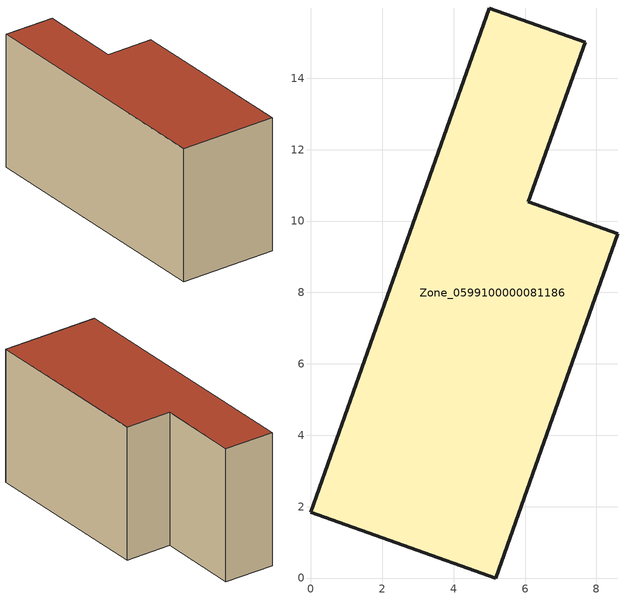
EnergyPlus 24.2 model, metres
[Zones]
Zone_0599100000081186
 floor ground (C_G): 0,1.84 4.99,15.97 7.68,15.01 6.09,10.54 8.59,9.65 5.18,0 z0.58
 wall outside (C_F): 4.99,15.97 0,1.84 5.18,0 8.59,9.65 6.09,10.54 7.68,15.01 4.99,15.97 z0.58:8.15
 roof outside (C_R): 0,1.84 5.18,0 8.59,9.65 6.09,10.54 7.68,15.01 4.99,15.97 z8.15
[BUILDING]
Pand.0599100000081186: North Axis=0; Terrain=City; Loads Convergence Tolerance Value=0.04; Temperature Convergence Tolerance Value=0.4; Solar Distribution=FullExterior; Maximum Number of Warmup Days=25; Minimum Number of Warmup Days=1
[Site:Location]
Rotterdam.The.Hague.AP_ZH_NLD Design_Conditions: Latitude=51.96; Longitude=4.45; Time Zone=1; Elevation=-4.5
[SITE:GROUNDTEMPERATURE:BUILDINGSURFACE]
18, 18, 18, 18, 18, 18, 18, 18, 18, 18, 18, 18
[MATERIAL] Thermal Absorptance=0.9; Solar Absorptance=0.7; Visible Absorptance=0.7
Name | Roughness | Thickness | Conductivity | Density | Specific Heat
G.TI.1975-1991 | MediumSmooth | 0.15 | 0.288461 | 540 | 1210
F.TI.1975-1991 | Rough | 0.3 | 0.230769 | 1920 | 840
R.TI.1975-1991 | MediumRough | 0.2 | 0.153846 | 1500 | 1000
[CONSTRUCTION]
C_G: G.TI.1975-1991
C_F: F.TI.1975-1991
C_R: R.TI.1975-1991
[ZONE]
Zone_0599100000081186: Type=1; Multiplier=1; Ceiling Height=Autocalculate; Volume=Autocalculate; Floor Area=autocalculate; Part of Total Floor Area=Yes
[ZONEINFILTRATION:DESIGNFLOWRATE]
Infil_Zone_0599100000081186: Zone or ZoneList or Space or SpaceList=Zone_0599100000081186; Schedule=AlwaysOn; Design Flow Rate Calculation Method=Flow/Area; Flow Rate per Floor Area=0.003; Constant Term Coefficient=1; Temperature Term Coefficient=0; Velocity Term Coefficient=0; Velocity Squared Term Coefficient=0
[HVACTEMPLATE:ZONE:IDEALLOADSAIRSYSTEM]
Zone_0599100000081186: Maximum Heating Supply Air Temperature=50; Minimum Cooling Supply Air Temperature=13; Maximum Heating Supply Air Humidity Ratio=0.0156; Minimum Cooling Supply Air Humidity Ratio=0.0077; Heating Limit=NoLimit; Cooling Limit=NoLimit; Dehumidification Control Type=ConstantSensibleHeatRatio; Cooling Sensible Heat Ratio=0.7; Dehumidification Setpoint=60; Humidification Control Type=None; Humidification Setpoint=30; Outdoor Air Method=None; Outdoor Air Flow Rate per Person=0.00944; Outdoor Air Flow Rate per Zone Floor Area=0; Outdoor Air Flow Rate per Zone=0; Demand Controlled Ventilation Type=None; Outdoor Air Economizer Type=NoEconomizer; Heat Recovery Type=None; Sensible Heat Recovery Effectiveness=0.7; Latent Heat Recovery Effectiveness=0.65
[ZONECONTROL:THERMOSTAT]
ThermostatControl_Zone_0599100000081186: Zone or ZoneList=Zone_0599100000081186; Control Type Schedule=DualSetpointControlType; Control 1=Thermostat_Zone_0599100000081186; Temperature Difference Between Cutout And Setpoint=0
[THERMOSTATSETPOINT:DUALSETPOINT]
Thermostat_Zone_0599100000081186: Heating Setpoint Temperature Schedule=HeatingSetpoint_Zone_0599100000081186; Cooling Setpoint Temperature Schedule=CoolingSetpoint_Zone_0599100000081186
[SCHEDULE:COMPACT]
HeatingSetpoint_Zone_0599100000081186: Through: 12/31, For: AllDays, Until: 24:00, 21
CoolingSetpoint_Zone_0599100000081186: Through: 12/31, For: AllDays, Until: 24:00, 24
DualSetpointControlType: Through: 12/31, For: AllDays, Until: 24:00, 4
AlwaysOn: Through: 12/31, For: AllDays, Until: 24:00, 1
